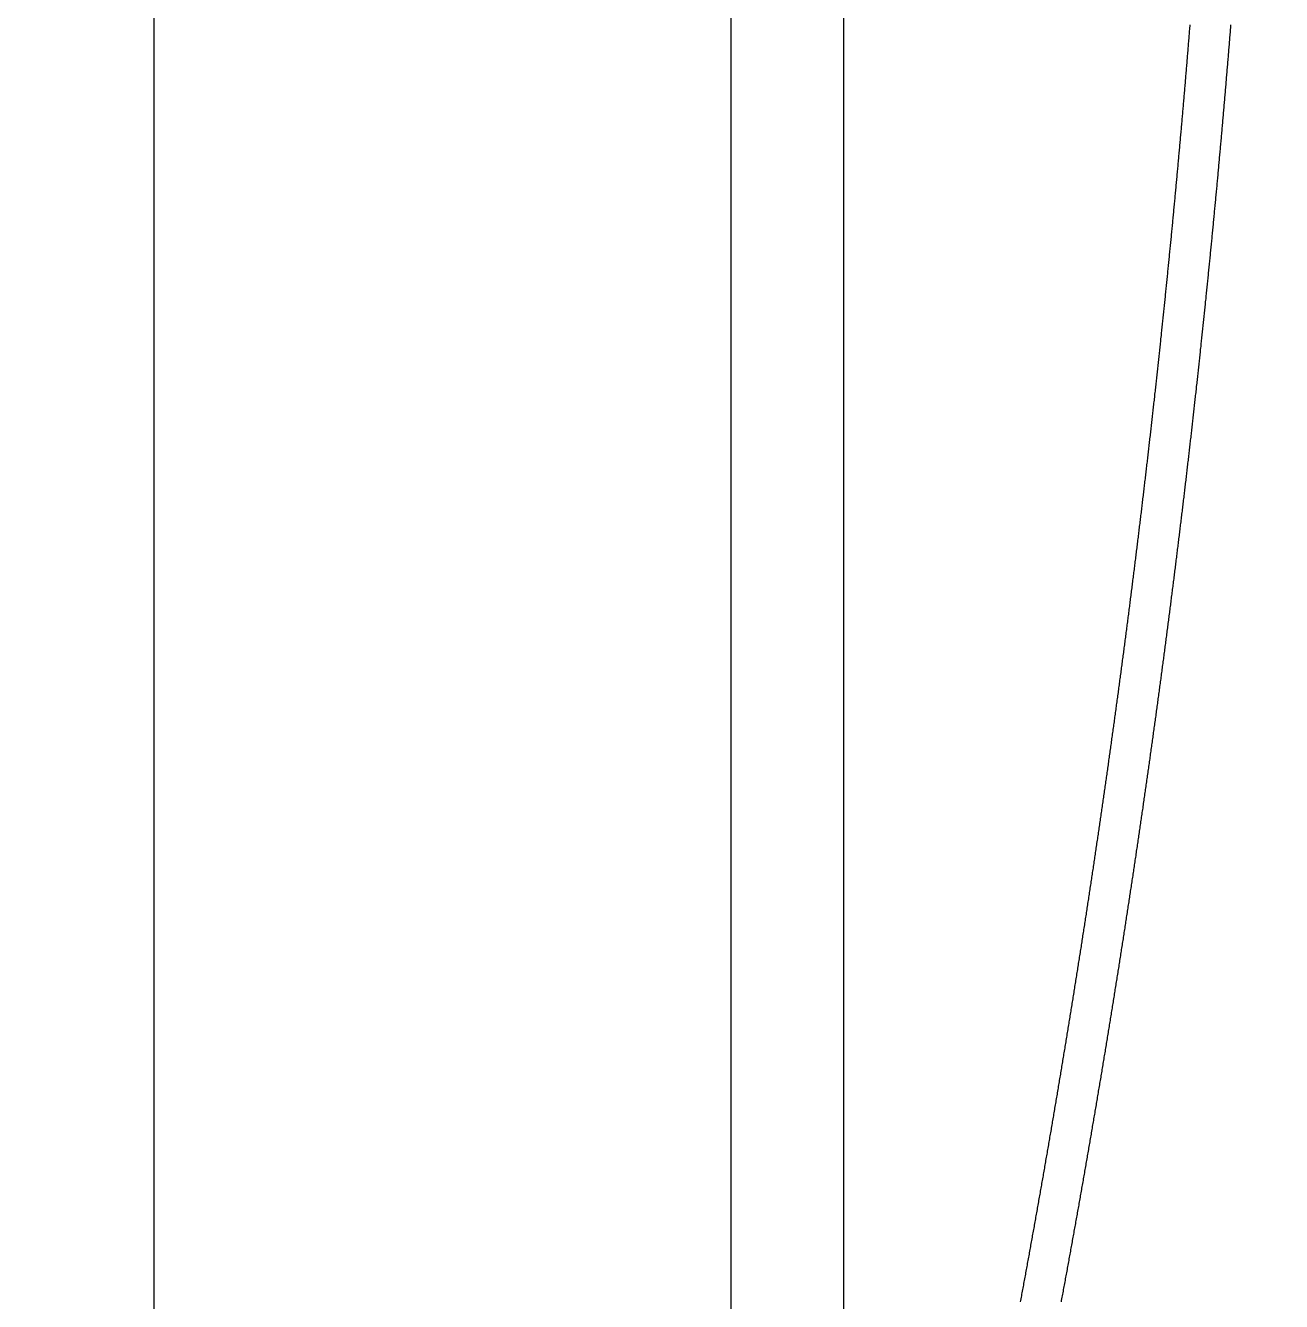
# Model space of a CAD drawing. Extents: x -3500 to 3500, y -1450 to 1450.
# Drawn here: x 717.174 to 720.439, y -219.807 to -216.49 of the extents above; entities that cross this region are included whole.
import ezdxf

# ---------------------------------------------------------------- set-up
doc = ezdxf.new("R2010")
doc.units = 0

msp = doc.modelspace()

# ---------------------------------------------------------------- linework, layer by layer
at = {"layer": 'EOS6MetalLayer'}
msp.add_lwpolyline([(719.3, -235.028), (716.3, -235.028), (716.3, -1.5), (572.186, -1.5), (572.186, -235.028), (569.186, -235.028), (569.186, 1.5), (716.3, 1.5), (716.3, 235.028), (719.3, 235.028)], close=True, dxfattribs=at)
at = {"layer": 'HBSiProtectLayer'}
msp.add_lwpolyline([(719.007, -280), (722.379, -280), (722.379, 280), (719.007, 280)], close=True, dxfattribs=at)
at = {"layer": 'NegLayer'}
msp.add_lwpolyline([(717.507, -225), (723.879, -225), (723.879, 225), (717.507, 225)], close=True, dxfattribs=at)
at = {"layer": 'SiLayer'}
for points in [[(720.2007, -216.488), (720.2004, -216.492), (720.2001, -216.496), (720.1997, -216.5), (720.1994, -216.504), (720.1991, -216.508), (720.1988, -216.512), (720.1984, -216.516), (720.1981, -216.52), (720.1978, -216.524), (720.1975, -216.528), (720.1971, -216.532), (720.1968, -216.536), (720.1965, -216.54), (720.1962, -216.544), (720.1958, -216.548), (720.1955, -216.552), (720.1952, -216.556), (720.1949, -216.56), (720.1945, -216.564), (720.1942, -216.568), (720.1939, -216.572), (720.1935, -216.576), (720.1932, -216.58), (720.1929, -216.584), (720.1926, -216.588), (720.1922, -216.592), (720.1919, -216.596), (720.1916, -216.6), (720.1912, -216.604), (720.1909, -216.608), (720.1906, -216.612), (720.1902, -216.616), (720.1899, -216.62), (720.1895, -216.624), (720.1892, -216.628), (720.1889, -216.632), (720.1885, -216.636), (720.1882, -216.64), (720.1879, -216.644), (720.1875, -216.648), (720.1872, -216.652), (720.1868, -216.656), (720.1865, -216.66), (720.1862, -216.664), (720.1858, -216.668), (720.1855, -216.672), (720.1851, -216.676), (720.1848, -216.68), (720.1844, -216.684), (720.1841, -216.688), (720.1837, -216.692), (720.1834, -216.696), (720.1831, -216.7), (720.1827, -216.704), (720.1824, -216.708), (720.182, -216.712), (720.1817, -216.716), (720.1813, -216.72), (720.181, -216.724), (720.1806, -216.728), (720.1803, -216.732), (720.1799, -216.736), (720.1796, -216.74), (720.1792, -216.744), (720.1789, -216.748), (720.1785, -216.752), (720.1782, -216.756), (720.1778, -216.76), (720.1774, -216.764), (720.1771, -216.768), (720.1767, -216.772), (720.1764, -216.776), (720.176, -216.78), (720.1757, -216.784), (720.1753, -216.788), (720.175, -216.792), (720.1746, -216.796), (720.1742, -216.8), (720.1739, -216.804), (720.1735, -216.808), (720.1732, -216.812), (720.1728, -216.816), (720.1724, -216.82), (720.1721, -216.824), (720.1717, -216.828), (720.1713, -216.832), (720.171, -216.836), (720.1706, -216.84), (720.1703, -216.844), (720.1699, -216.848), (720.1695, -216.852), (720.1692, -216.856), (720.1688, -216.86), (720.1684, -216.864), (720.1681, -216.868), (720.1677, -216.872), (720.1673, -216.876), (720.167, -216.88), (720.1666, -216.884), (720.1662, -216.888), (720.1658, -216.892), (720.1655, -216.896), (720.1651, -216.9), (720.1647, -216.904), (720.1644, -216.908), (720.164, -216.912), (720.1636, -216.916), (720.1632, -216.92), (720.1629, -216.924), (720.1625, -216.928), (720.1621, -216.932), (720.1617, -216.936), (720.1614, -216.94), (720.161, -216.944), (720.1606, -216.948), (720.1602, -216.952), (720.1598, -216.956), (720.1595, -216.96), (720.1591, -216.964), (720.1587, -216.968), (720.1583, -216.972), (720.1579, -216.976), (720.1576, -216.98), (720.1572, -216.984), (720.1568, -216.988), (720.1564, -216.992), (720.156, -216.996), (720.1556, -217), (720.1553, -217.004), (720.1549, -217.008), (720.1545, -217.012), (720.1541, -217.016), (720.1537, -217.02), (720.1533, -217.024), (720.1529, -217.028), (720.1525, -217.032), (720.1522, -217.036), (720.1518, -217.04), (720.1514, -217.044), (720.151, -217.048), (720.1506, -217.052), (720.1502, -217.056), (720.1498, -217.06), (720.1494, -217.064), (720.149, -217.068), (720.1486, -217.072), (720.1482, -217.076), (720.1478, -217.08), (720.1474, -217.084), (720.1471, -217.088), (720.1467, -217.092), (720.1463, -217.096), (720.1459, -217.1), (720.1455, -217.104), (720.1451, -217.108), (720.1447, -217.112), (720.1443, -217.116), (720.1439, -217.12), (720.1435, -217.124), (720.1431, -217.128), (720.1427, -217.132), (720.1423, -217.136), (720.1419, -217.14), (720.1415, -217.144), (720.1411, -217.148), (720.1406, -217.152), (720.1402, -217.156), (720.1398, -217.16), (720.1394, -217.164), (720.139, -217.168), (720.1386, -217.172), (720.1382, -217.176), (720.1378, -217.18), (720.1374, -217.184), (720.137, -217.188), (720.1366, -217.192), (720.1362, -217.196), (720.1358, -217.2), (720.1354, -217.204), (720.1349, -217.208), (720.1345, -217.212), (720.1341, -217.216), (720.1337, -217.22), (720.1333, -217.224), (720.1329, -217.228), (720.1325, -217.232), (720.132, -217.236), (720.1316, -217.24), (720.1312, -217.244), (720.1308, -217.248), (720.1304, -217.252), (720.13, -217.256), (720.1296, -217.26), (720.1291, -217.264), (720.1287, -217.268), (720.1283, -217.272), (720.1279, -217.276), (720.1275, -217.28), (720.127, -217.284), (720.1266, -217.288), (720.1262, -217.292), (720.1258, -217.296), (720.1253, -217.3), (720.1249, -217.304), (720.1245, -217.308), (720.1241, -217.312), (720.1236, -217.316), (720.1232, -217.32), (720.1228, -217.324), (720.1224, -217.328), (720.1219, -217.332), (720.1215, -217.336), (720.1211, -217.34), (720.1207, -217.344), (720.1202, -217.348), (720.1198, -217.352), (720.1194, -217.356), (720.1189, -217.36), (720.1185, -217.364), (720.1181, -217.368), (720.1176, -217.372), (720.1172, -217.376), (720.1168, -217.38), (720.1163, -217.384), (720.1159, -217.388), (720.1155, -217.392), (720.115, -217.396), (720.1146, -217.4), (720.1142, -217.404), (720.1137, -217.408), (720.1133, -217.412), (720.1129, -217.416), (720.1124, -217.42), (720.112, -217.424), (720.1115, -217.428), (720.1111, -217.432), (720.1107, -217.436), (720.1102, -217.44), (720.1098, -217.444), (720.1093, -217.448), (720.1089, -217.452), (720.1085, -217.456), (720.108, -217.46), (720.1076, -217.464), (720.1071, -217.468), (720.1067, -217.472), (720.1062, -217.476), (720.1058, -217.48), (720.1053, -217.484), (720.1049, -217.488), (720.1044, -217.492), (720.104, -217.496), (720.1035, -217.5), (720.1031, -217.504), (720.1027, -217.508), (720.1022, -217.512), (720.1018, -217.516), (720.1013, -217.52), (720.1008, -217.524), (720.1004, -217.528), (720.0999, -217.532), (720.0995, -217.536), (720.099, -217.54), (720.0986, -217.544), (720.0981, -217.548), (720.0977, -217.552), (720.0972, -217.556), (720.0968, -217.56), (720.0963, -217.564), (720.0958, -217.568), (720.0954, -217.572), (720.0949, -217.576), (720.0945, -217.58), (720.094, -217.584), (720.0936, -217.588), (720.0931, -217.592), (720.0926, -217.596), (720.0922, -217.6), (720.0917, -217.604), (720.0912, -217.608), (720.0908, -217.612), (720.0903, -217.616), (720.0899, -217.62), (720.0894, -217.624), (720.0889, -217.628), (720.0885, -217.632), (720.088, -217.636), (720.0875, -217.64), (720.0871, -217.644), (720.0866, -217.648), (720.0861, -217.652), (720.0857, -217.656), (720.0852, -217.66), (720.0847, -217.664), (720.0843, -217.668), (720.0838, -217.672), (720.0833, -217.676), (720.0828, -217.68), (720.0824, -217.684), (720.0819, -217.688), (720.0814, -217.692), (720.081, -217.696), (720.0805, -217.7), (720.08, -217.704), (720.0795, -217.708), (720.0791, -217.712), (720.0786, -217.716), (720.0781, -217.72), (720.0776, -217.724), (720.0771, -217.728), (720.0767, -217.732), (720.0762, -217.736), (720.0757, -217.74), (720.0752, -217.744), (720.0747, -217.748), (720.0743, -217.752), (720.0738, -217.756), (720.0733, -217.76), (720.0728, -217.764), (720.0723, -217.768), (720.0719, -217.772), (720.0714, -217.776), (720.0709, -217.78), (720.0704, -217.784), (720.0699, -217.788), (720.0694, -217.792), (720.0689, -217.796), (720.0685, -217.8), (720.068, -217.804), (720.0675, -217.808), (720.067, -217.812), (720.0665, -217.816), (720.066, -217.82), (720.0655, -217.824), (720.065, -217.828), (720.0645, -217.832), (720.0641, -217.836), (720.0636, -217.84), (720.0631, -217.844), (720.0626, -217.848), (720.0621, -217.852), (720.0616, -217.856), (720.0611, -217.86), (720.0606, -217.864), (720.0601, -217.868), (720.0596, -217.872), (720.0591, -217.876), (720.0586, -217.88), (720.0581, -217.884), (720.0576, -217.888), (720.0571, -217.892), (720.0566, -217.896), (720.0561, -217.9), (720.0556, -217.904), (720.0551, -217.908), (720.0546, -217.912), (720.0541, -217.916), (720.0536, -217.92), (720.0531, -217.924), (720.0526, -217.928), (720.0521, -217.932), (720.0516, -217.936), (720.0511, -217.94), (720.0506, -217.944), (720.0501, -217.948), (720.0496, -217.952), (720.0491, -217.956), (720.0486, -217.96), (720.0481, -217.964), (720.0476, -217.968), (720.047, -217.972), (720.0465, -217.976), (720.046, -217.98), (720.0455, -217.984), (720.045, -217.988), (720.0445, -217.992), (720.044, -217.996), (720.0435, -218), (720.043, -218.004), (720.0424, -218.008), (720.0419, -218.012), (720.0414, -218.016), (720.0409, -218.02), (720.0404, -218.024), (720.0399, -218.028), (720.0394, -218.032), (720.0388, -218.036), (720.0383, -218.04), (720.0378, -218.044), (720.0373, -218.048), (720.0368, -218.052), (720.0362, -218.056), (720.0357, -218.06), (720.0352, -218.064), (720.0347, -218.068), (720.0342, -218.072), (720.0336, -218.076), (720.0331, -218.08), (720.0326, -218.084), (720.0321, -218.088), (720.0316, -218.092), (720.031, -218.096), (720.0305, -218.1), (720.03, -218.104), (720.0294, -218.108), (720.0289, -218.112), (720.0284, -218.116), (720.0279, -218.12), (720.0273, -218.124), (720.0268, -218.128), (720.0263, -218.132), (720.0258, -218.136), (720.0252, -218.14), (720.0247, -218.144), (720.0242, -218.148), (720.0236, -218.152), (720.0231, -218.156), (720.0226, -218.16), (720.022, -218.164), (720.0215, -218.168), (720.021, -218.172), (720.0204, -218.176), (720.0199, -218.18), (720.0194, -218.184), (720.0188, -218.188), (720.0183, -218.192), (720.0177, -218.196), (720.0172, -218.2), (720.0167, -218.204), (720.0161, -218.208), (720.0156, -218.212), (720.0151, -218.216), (720.0145, -218.22), (720.014, -218.224), (720.0134, -218.228), (720.0129, -218.232), (720.0123, -218.236), (720.0118, -218.24), (720.0113, -218.244), (720.0107, -218.248), (720.0102, -218.252), (720.0096, -218.256), (720.0091, -218.26), (720.0085, -218.264), (720.008, -218.268), (720.0074, -218.272), (720.0069, -218.276), (720.0063, -218.28), (720.0058, -218.284), (720.0052, -218.288), (720.0047, -218.292), (720.0042, -218.296), (720.0036, -218.3), (720.003, -218.304), (720.0025, -218.308), (720.0019, -218.312), (720.0014, -218.316), (720.0008, -218.32), (720.0003, -218.324), (719.9997, -218.328), (719.9992, -218.332), (719.9986, -218.336), (719.9981, -218.34), (719.9975, -218.344), (719.997, -218.348), (719.9964, -218.352), (719.9958, -218.356), (719.9953, -218.36), (719.9947, -218.364), (719.9942, -218.368), (719.9936, -218.372), (719.993, -218.376), (719.9925, -218.38), (719.9919, -218.384), (719.9914, -218.388), (719.9908, -218.392), (719.9902, -218.396), (719.9897, -218.4), (719.9891, -218.404), (719.9885, -218.408), (719.988, -218.412), (719.9874, -218.416), (719.9868, -218.42), (719.9863, -218.424), (719.9857, -218.428), (719.9851, -218.432), (719.9846, -218.436), (719.984, -218.44), (719.9834, -218.444), (719.9829, -218.448), (719.9823, -218.452), (719.9817, -218.456), (719.9812, -218.46), (719.9806, -218.464), (719.98, -218.468), (719.9794, -218.472), (719.9789, -218.476), (719.9783, -218.48), (719.9777, -218.484), (719.9771, -218.488), (719.9766, -218.492), (719.976, -218.496), (719.9754, -218.5), (719.9748, -218.504), (719.9743, -218.508), (719.9737, -218.512), (719.9731, -218.516), (719.9725, -218.52), (719.972, -218.524), (719.9714, -218.528), (719.9708, -218.532), (719.9702, -218.536), (719.9696, -218.54), (719.9691, -218.544), (719.9685, -218.548), (719.9679, -218.552), (719.9673, -218.556), (719.9667, -218.56), (719.9661, -218.564), (719.9656, -218.568), (719.965, -218.572), (719.9644, -218.576), (719.9638, -218.58), (719.9632, -218.584), (719.9626, -218.588), (719.962, -218.592), (719.9614, -218.596), (719.9609, -218.6), (719.9603, -218.604), (719.9597, -218.608), (719.9591, -218.612), (719.9585, -218.616), (719.9579, -218.62), (719.9573, -218.624), (719.9567, -218.628), (719.9561, -218.632), (719.9555, -218.636), (719.9549, -218.64), (719.9543, -218.644), (719.9538, -218.648), (719.9532, -218.652), (719.9526, -218.656), (719.952, -218.66), (719.9514, -218.664), (719.9508, -218.668), (719.9502, -218.672), (719.9496, -218.676), (719.949, -218.68), (719.9484, -218.684), (719.9478, -218.688), (719.9472, -218.692), (719.9466, -218.696), (719.946, -218.7), (719.9454, -218.704), (719.9448, -218.708), (719.9442, -218.712), (719.9436, -218.716), (719.943, -218.72), (719.9424, -218.724), (719.9417, -218.728), (719.9411, -218.732), (719.9405, -218.736), (719.9399, -218.74), (719.9393, -218.744), (719.9387, -218.748), (719.9381, -218.752), (719.9375, -218.756), (719.9369, -218.76), (719.9363, -218.764), (719.9357, -218.768), (719.9351, -218.772), (719.9344, -218.776), (719.9338, -218.78), (719.9332, -218.784), (719.9326, -218.788), (719.932, -218.792), (719.9314, -218.796), (719.9308, -218.8), (719.9302, -218.804), (719.9295, -218.808), (719.9289, -218.812), (719.9283, -218.816), (719.9277, -218.82), (719.9271, -218.824), (719.9265, -218.828), (719.9258, -218.832), (719.9252, -218.836), (719.9246, -218.84), (719.924, -218.844), (719.9234, -218.848), (719.9227, -218.852), (719.9221, -218.856), (719.9215, -218.86), (719.9209, -218.864), (719.9203, -218.868), (719.9196, -218.872), (719.919, -218.876), (719.9184, -218.88), (719.9178, -218.884), (719.9171, -218.888), (719.9165, -218.892), (719.9159, -218.896), (719.9152, -218.9), (719.9146, -218.904), (719.914, -218.908), (719.9134, -218.912), (719.9127, -218.916), (719.9121, -218.92), (719.9115, -218.924), (719.9108, -218.928), (719.9102, -218.932), (719.9096, -218.936), (719.909, -218.94), (719.9083, -218.944), (719.9077, -218.948), (719.9071, -218.952), (719.9064, -218.956), (719.9058, -218.96), (719.9051, -218.964), (719.9045, -218.968), (719.9039, -218.972), (719.9032, -218.976), (719.9026, -218.98), (719.902, -218.984), (719.9013, -218.988), (719.9007, -218.992), (719.9, -218.996), (719.8994, -219), (719.8988, -219.004), (719.8981, -219.008), (719.8975, -219.012), (719.8968, -219.016), (719.8962, -219.02), (719.8956, -219.024), (719.8949, -219.028), (719.8943, -219.032), (719.8936, -219.036), (719.893, -219.04), (719.8923, -219.044), (719.8917, -219.048), (719.891, -219.052), (719.8904, -219.056), (719.8898, -219.06), (719.8891, -219.064), (719.8885, -219.068), (719.8878, -219.072), (719.8872, -219.076), (719.8865, -219.08), (719.8859, -219.084), (719.8852, -219.088), (719.8846, -219.092), (719.8839, -219.096), (719.8833, -219.1), (719.8826, -219.104), (719.8819, -219.108), (719.8813, -219.112), (719.8806, -219.116), (719.88, -219.12), (719.8793, -219.124), (719.8787, -219.128), (719.878, -219.132), (719.8774, -219.136), (719.8767, -219.14), (719.876, -219.144), (719.8754, -219.148), (719.8747, -219.152), (719.8741, -219.156), (719.8734, -219.16), (719.8727, -219.164), (719.8721, -219.168), (719.8714, -219.172), (719.8708, -219.176), (719.8701, -219.18), (719.8694, -219.184), (719.8688, -219.188), (719.8681, -219.192), (719.8674, -219.196), (719.8668, -219.2), (719.8661, -219.204), (719.8654, -219.208), (719.8648, -219.212), (719.8641, -219.216), (719.8634, -219.22), (719.8628, -219.224), (719.8621, -219.228), (719.8614, -219.232), (719.8608, -219.236), (719.8601, -219.24), (719.8594, -219.244), (719.8588, -219.248), (719.8581, -219.252), (719.8574, -219.256), (719.8567, -219.26), (719.8561, -219.264), (719.8554, -219.268), (719.8547, -219.272), (719.854, -219.276), (719.8534, -219.28), (719.8527, -219.284), (719.852, -219.288), (719.8513, -219.292), (719.8507, -219.296), (719.85, -219.3), (719.8493, -219.304), (719.8486, -219.308), (719.848, -219.312), (719.8473, -219.316), (719.8466, -219.32), (719.8459, -219.324), (719.8452, -219.328), (719.8445, -219.332), (719.8439, -219.336), (719.8432, -219.34), (719.8425, -219.344), (719.8418, -219.348), (719.8411, -219.352), (719.8404, -219.356), (719.8398, -219.36), (719.8391, -219.364), (719.8384, -219.368), (719.8377, -219.372), (719.837, -219.376), (719.8363, -219.38), (719.8356, -219.384), (719.8349, -219.388), (719.8343, -219.392), (719.8336, -219.396), (719.8329, -219.4), (719.8322, -219.404), (719.8315, -219.408), (719.8308, -219.412), (719.8301, -219.416), (719.8294, -219.42), (719.8287, -219.424), (719.828, -219.428), (719.8273, -219.432), (719.8266, -219.436), (719.8259, -219.44), (719.8252, -219.444), (719.8246, -219.448), (719.8239, -219.452), (719.8232, -219.456), (719.8225, -219.46), (719.8218, -219.464), (719.8211, -219.468), (719.8204, -219.472), (719.8197, -219.476), (719.819, -219.48), (719.8183, -219.484), (719.8176, -219.488), (719.8169, -219.492), (719.8162, -219.496), (719.8154, -219.5), (719.8147, -219.504), (719.814, -219.508), (719.8133, -219.512), (719.8126, -219.516), (719.8119, -219.52), (719.8112, -219.524), (719.8105, -219.528), (719.8098, -219.532), (719.8091, -219.536), (719.8084, -219.54), (719.8077, -219.544), (719.807, -219.548), (719.8063, -219.552), (719.8056, -219.556), (719.8048, -219.56), (719.8041, -219.564), (719.8034, -219.568), (719.8027, -219.572), (719.802, -219.576), (719.8013, -219.58), (719.8006, -219.584), (719.7999, -219.588), (719.7991, -219.592), (719.7984, -219.596), (719.7977, -219.6), (719.797, -219.604), (719.7963, -219.608), (719.7956, -219.612), (719.7948, -219.616), (719.7941, -219.62), (719.7934, -219.624), (719.7927, -219.628), (719.792, -219.632), (719.7912, -219.636), (719.7905, -219.64), (719.7898, -219.644), (719.7891, -219.648), (719.7884, -219.652), (719.7876, -219.656), (719.7869, -219.66), (719.7862, -219.664), (719.7855, -219.668), (719.7847, -219.672), (719.784, -219.676), (719.7833, -219.68), (719.7826, -219.684), (719.7818, -219.688), (719.7811, -219.692), (719.7804, -219.696), (719.7796, -219.7), (719.7789, -219.704), (719.7782, -219.708), (719.7775, -219.712), (719.7767, -219.716), (719.776, -219.72), (719.7753, -219.724), (719.7745, -219.728), (719.7738, -219.732), (719.7731, -219.736), (719.7723, -219.74), (719.7716, -219.744), (719.7709, -219.748), (719.7701, -219.752), (719.7694, -219.756), (719.7687, -219.76), (719.7679, -219.764), (719.7672, -219.768), (719.7664, -219.772), (719.7657, -219.776), (719.765, -219.78), (719.7642, -219.784), (719.7635, -219.788), (719.7627, -219.792), (719.762, -219.796), (719.7613, -219.8), (719.7605, -219.804), (719.7598, -219.808)], [(719.8668, -219.808), (719.8675, -219.804), (719.8683, -219.8), (719.869, -219.796), (719.8697, -219.792), (719.8705, -219.788), (719.8712, -219.784), (719.872, -219.78), (719.8727, -219.776), (719.8734, -219.772), (719.8742, -219.768), (719.8749, -219.764), (719.8757, -219.76), (719.8764, -219.756), (719.8771, -219.752), (719.8779, -219.748), (719.8786, -219.744), (719.8793, -219.74), (719.8801, -219.736), (719.8808, -219.732), (719.8815, -219.728), (719.8823, -219.724), (719.883, -219.72), (719.8837, -219.716), (719.8845, -219.712), (719.8852, -219.708), (719.8859, -219.704), (719.8866, -219.7), (719.8874, -219.696), (719.8881, -219.692), (719.8888, -219.688), (719.8896, -219.684), (719.8903, -219.68), (719.891, -219.676), (719.8917, -219.672), (719.8925, -219.668), (719.8932, -219.664), (719.8939, -219.66), (719.8946, -219.656), (719.8954, -219.652), (719.8961, -219.648), (719.8968, -219.644), (719.8975, -219.64), (719.8982, -219.636), (719.899, -219.632), (719.8997, -219.628), (719.9004, -219.624), (719.9011, -219.62), (719.9018, -219.616), (719.9026, -219.612), (719.9033, -219.608), (719.904, -219.604), (719.9047, -219.6), (719.9054, -219.596), (719.9061, -219.592), (719.9069, -219.588), (719.9076, -219.584), (719.9083, -219.58), (719.909, -219.576), (719.9097, -219.572), (719.9104, -219.568), (719.9111, -219.564), (719.9118, -219.56), (719.9126, -219.556), (719.9133, -219.552), (719.914, -219.548), (719.9147, -219.544), (719.9154, -219.54), (719.9161, -219.536), (719.9168, -219.532), (719.9175, -219.528), (719.9182, -219.524), (719.9189, -219.52), (719.9196, -219.516), (719.9203, -219.512), (719.921, -219.508), (719.9217, -219.504), (719.9224, -219.5), (719.9232, -219.496), (719.9239, -219.492), (719.9246, -219.488), (719.9253, -219.484), (719.926, -219.48), (719.9267, -219.476), (719.9274, -219.472), (719.9281, -219.468), (719.9288, -219.464), (719.9295, -219.46), (719.9302, -219.456), (719.9309, -219.452), (719.9316, -219.448), (719.9322, -219.444), (719.9329, -219.44), (719.9336, -219.436), (719.9343, -219.432), (719.935, -219.428), (719.9357, -219.424), (719.9364, -219.42), (719.9371, -219.416), (719.9378, -219.412), (719.9385, -219.408), (719.9392, -219.404), (719.9399, -219.4), (719.9406, -219.396), (719.9413, -219.392), (719.9419, -219.388), (719.9426, -219.384), (719.9433, -219.38), (719.944, -219.376), (719.9447, -219.372), (719.9454, -219.368), (719.9461, -219.364), (719.9468, -219.36), (719.9474, -219.356), (719.9481, -219.352), (719.9488, -219.348), (719.9495, -219.344), (719.9502, -219.34), (719.9509, -219.336), (719.9515, -219.332), (719.9522, -219.328), (719.9529, -219.324), (719.9536, -219.32), (719.9543, -219.316), (719.955, -219.312), (719.9556, -219.308), (719.9563, -219.304), (719.957, -219.3), (719.9577, -219.296), (719.9583, -219.292), (719.959, -219.288), (719.9597, -219.284), (719.9604, -219.28), (719.961, -219.276), (719.9617, -219.272), (719.9624, -219.268), (719.9631, -219.264), (719.9637, -219.26), (719.9644, -219.256), (719.9651, -219.252), (719.9658, -219.248), (719.9664, -219.244), (719.9671, -219.24), (719.9678, -219.236), (719.9684, -219.232), (719.9691, -219.228), (719.9698, -219.224), (719.9704, -219.22), (719.9711, -219.216), (719.9718, -219.212), (719.9724, -219.208), (719.9731, -219.204), (719.9738, -219.2), (719.9744, -219.196), (719.9751, -219.192), (719.9758, -219.188), (719.9764, -219.184), (719.9771, -219.18), (719.9778, -219.176), (719.9784, -219.172), (719.9791, -219.168), (719.9797, -219.164), (719.9804, -219.16), (719.9811, -219.156), (719.9817, -219.152), (719.9824, -219.148), (719.983, -219.144), (719.9837, -219.14), (719.9844, -219.136), (719.985, -219.132), (719.9857, -219.128), (719.9863, -219.124), (719.987, -219.12), (719.9876, -219.116), (719.9883, -219.112), (719.9889, -219.108), (719.9896, -219.104), (719.9903, -219.1), (719.9909, -219.096), (719.9916, -219.092), (719.9922, -219.088), (719.9929, -219.084), (719.9935, -219.08), (719.9942, -219.076), (719.9948, -219.072), (719.9955, -219.068), (719.9961, -219.064), (719.9968, -219.06), (719.9974, -219.056), (719.998, -219.052), (719.9987, -219.048), (719.9993, -219.044), (720, -219.04), (720.0006, -219.036), (720.0013, -219.032), (720.0019, -219.028), (720.0026, -219.024), (720.0032, -219.02), (720.0038, -219.016), (720.0045, -219.012), (720.0051, -219.008), (720.0058, -219.004), (720.0064, -219), (720.007, -218.996), (720.0077, -218.992), (720.0083, -218.988), (720.009, -218.984), (720.0096, -218.98), (720.0102, -218.976), (720.0109, -218.972), (720.0115, -218.968), (720.0121, -218.964), (720.0128, -218.96), (720.0134, -218.956), (720.0141, -218.952), (720.0147, -218.948), (720.0153, -218.944), (720.016, -218.94), (720.0166, -218.936), (720.0172, -218.932), (720.0178, -218.928), (720.0185, -218.924), (720.0191, -218.92), (720.0197, -218.916), (720.0204, -218.912), (720.021, -218.908), (720.0216, -218.904), (720.0222, -218.9), (720.0229, -218.896), (720.0235, -218.892), (720.0241, -218.888), (720.0248, -218.884), (720.0254, -218.88), (720.026, -218.876), (720.0266, -218.872), (720.0273, -218.868), (720.0279, -218.864), (720.0285, -218.86), (720.0291, -218.856), (720.0297, -218.852), (720.0304, -218.848), (720.031, -218.844), (720.0316, -218.84), (720.0322, -218.836), (720.0328, -218.832), (720.0335, -218.828), (720.0341, -218.824), (720.0347, -218.82), (720.0353, -218.816), (720.0359, -218.812), (720.0365, -218.808), (720.0372, -218.804), (720.0378, -218.8), (720.0384, -218.796), (720.039, -218.792), (720.0396, -218.788), (720.0402, -218.784), (720.0408, -218.78), (720.0414, -218.776), (720.0421, -218.772), (720.0427, -218.768), (720.0433, -218.764), (720.0439, -218.76), (720.0445, -218.756), (720.0451, -218.752), (720.0457, -218.748), (720.0463, -218.744), (720.0469, -218.74), (720.0475, -218.736), (720.0481, -218.732), (720.0487, -218.728), (720.0494, -218.724), (720.05, -218.72), (720.0506, -218.716), (720.0512, -218.712), (720.0518, -218.708), (720.0524, -218.704), (720.053, -218.7), (720.0536, -218.696), (720.0542, -218.692), (720.0548, -218.688), (720.0554, -218.684), (720.056, -218.68), (720.0566, -218.676), (720.0572, -218.672), (720.0578, -218.668), (720.0584, -218.664), (720.059, -218.66), (720.0596, -218.656), (720.0602, -218.652), (720.0608, -218.648), (720.0613, -218.644), (720.0619, -218.64), (720.0625, -218.636), (720.0631, -218.632), (720.0637, -218.628), (720.0643, -218.624), (720.0649, -218.62), (720.0655, -218.616), (720.0661, -218.612), (720.0667, -218.608), (720.0673, -218.604), (720.0679, -218.6), (720.0684, -218.596), (720.069, -218.592), (720.0696, -218.588), (720.0702, -218.584), (720.0708, -218.58), (720.0714, -218.576), (720.072, -218.572), (720.0726, -218.568), (720.0731, -218.564), (720.0737, -218.56), (720.0743, -218.556), (720.0749, -218.552), (720.0755, -218.548), (720.0761, -218.544), (720.0766, -218.54), (720.0772, -218.536), (720.0778, -218.532), (720.0784, -218.528), (720.079, -218.524), (720.0795, -218.52), (720.0801, -218.516), (720.0807, -218.512), (720.0813, -218.508), (720.0818, -218.504), (720.0824, -218.5), (720.083, -218.496), (720.0836, -218.492), (720.0841, -218.488), (720.0847, -218.484), (720.0853, -218.48), (720.0859, -218.476), (720.0864, -218.472), (720.087, -218.468), (720.0876, -218.464), (720.0882, -218.46), (720.0887, -218.456), (720.0893, -218.452), (720.0899, -218.448), (720.0904, -218.444), (720.091, -218.44), (720.0916, -218.436), (720.0921, -218.432), (720.0927, -218.428), (720.0933, -218.424), (720.0938, -218.42), (720.0944, -218.416), (720.095, -218.412), (720.0955, -218.408), (720.0961, -218.404), (720.0967, -218.4), (720.0972, -218.396), (720.0978, -218.392), (720.0984, -218.388), (720.0989, -218.384), (720.0995, -218.38), (720.1, -218.376), (720.1006, -218.372), (720.1012, -218.368), (720.1017, -218.364), (720.1023, -218.36), (720.1028, -218.356), (720.1034, -218.352), (720.104, -218.348), (720.1045, -218.344), (720.1051, -218.34), (720.1056, -218.336), (720.1062, -218.332), (720.1067, -218.328), (720.1073, -218.324), (720.1078, -218.32), (720.1084, -218.316), (720.1089, -218.312), (720.1095, -218.308), (720.11, -218.304), (720.1106, -218.3), (720.1112, -218.296), (720.1117, -218.292), (720.1122, -218.288), (720.1128, -218.284), (720.1133, -218.28), (720.1139, -218.276), (720.1144, -218.272), (720.115, -218.268), (720.1155, -218.264), (720.1161, -218.26), (720.1166, -218.256), (720.1172, -218.252), (720.1177, -218.248), (720.1183, -218.244), (720.1188, -218.24), (720.1193, -218.236), (720.1199, -218.232), (720.1204, -218.228), (720.121, -218.224), (720.1215, -218.22), (720.1221, -218.216), (720.1226, -218.212), (720.1231, -218.208), (720.1237, -218.204), (720.1242, -218.2), (720.1247, -218.196), (720.1253, -218.192), (720.1258, -218.188), (720.1264, -218.184), (720.1269, -218.18), (720.1274, -218.176), (720.128, -218.172), (720.1285, -218.168), (720.129, -218.164), (720.1296, -218.16), (720.1301, -218.156), (720.1306, -218.152), (720.1312, -218.148), (720.1317, -218.144), (720.1322, -218.14), (720.1328, -218.136), (720.1333, -218.132), (720.1338, -218.128), (720.1343, -218.124), (720.1349, -218.12), (720.1354, -218.116), (720.1359, -218.112), (720.1364, -218.108), (720.137, -218.104), (720.1375, -218.1), (720.138, -218.096), (720.1386, -218.092), (720.1391, -218.088), (720.1396, -218.084), (720.1401, -218.08), (720.1406, -218.076), (720.1412, -218.072), (720.1417, -218.068), (720.1422, -218.064), (720.1427, -218.06), (720.1432, -218.056), (720.1438, -218.052), (720.1443, -218.048), (720.1448, -218.044), (720.1453, -218.04), (720.1458, -218.036), (720.1464, -218.032), (720.1469, -218.028), (720.1474, -218.024), (720.1479, -218.02), (720.1484, -218.016), (720.1489, -218.012), (720.1494, -218.008), (720.15, -218.004), (720.1505, -218), (720.151, -217.996), (720.1515, -217.992), (720.152, -217.988), (720.1525, -217.984), (720.153, -217.98), (720.1535, -217.976), (720.154, -217.972), (720.1546, -217.968), (720.1551, -217.964), (720.1556, -217.96), (720.1561, -217.956), (720.1566, -217.952), (720.1571, -217.948), (720.1576, -217.944), (720.1581, -217.94), (720.1586, -217.936), (720.1591, -217.932), (720.1596, -217.928), (720.1601, -217.924), (720.1606, -217.92), (720.1611, -217.916), (720.1616, -217.912), (720.1621, -217.908), (720.1626, -217.904), (720.1631, -217.9), (720.1636, -217.896), (720.1641, -217.892), (720.1646, -217.888), (720.1651, -217.884), (720.1656, -217.88), (720.1661, -217.876), (720.1666, -217.872), (720.1671, -217.868), (720.1676, -217.864), (720.1681, -217.86), (720.1686, -217.856), (720.1691, -217.852), (720.1696, -217.848), (720.1701, -217.844), (720.1706, -217.84), (720.1711, -217.836), (720.1715, -217.832), (720.172, -217.828), (720.1725, -217.824), (720.173, -217.82), (720.1735, -217.816), (720.174, -217.812), (720.1745, -217.808), (720.175, -217.804), (720.1755, -217.8), (720.1759, -217.796), (720.1764, -217.792), (720.1769, -217.788), (720.1774, -217.784), (720.1779, -217.78), (720.1784, -217.776), (720.1789, -217.772), (720.1793, -217.768), (720.1798, -217.764), (720.1803, -217.76), (720.1808, -217.756), (720.1813, -217.752), (720.1817, -217.748), (720.1822, -217.744), (720.1827, -217.74), (720.1832, -217.736), (720.1837, -217.732), (720.1841, -217.728), (720.1846, -217.724), (720.1851, -217.72), (720.1856, -217.716), (720.1861, -217.712), (720.1865, -217.708), (720.187, -217.704), (720.1875, -217.7), (720.188, -217.696), (720.1884, -217.692), (720.1889, -217.688), (720.1894, -217.684), (720.1898, -217.68), (720.1903, -217.676), (720.1908, -217.672), (720.1913, -217.668), (720.1917, -217.664), (720.1922, -217.66), (720.1927, -217.656), (720.1931, -217.652), (720.1936, -217.648), (720.1941, -217.644), (720.1945, -217.64), (720.195, -217.636), (720.1955, -217.632), (720.1959, -217.628), (720.1964, -217.624), (720.1969, -217.62), (720.1973, -217.616), (720.1978, -217.612), (720.1982, -217.608), (720.1987, -217.604), (720.1992, -217.6), (720.1996, -217.596), (720.2001, -217.592), (720.2006, -217.588), (720.201, -217.584), (720.2015, -217.58), (720.2019, -217.576), (720.2024, -217.572), (720.2028, -217.568), (720.2033, -217.564), (720.2038, -217.56), (720.2042, -217.556), (720.2047, -217.552), (720.2051, -217.548), (720.2056, -217.544), (720.206, -217.54), (720.2065, -217.536), (720.2069, -217.532), (720.2074, -217.528), (720.2078, -217.524), (720.2083, -217.52), (720.2088, -217.516), (720.2092, -217.512), (720.2097, -217.508), (720.2101, -217.504), (720.2105, -217.5), (720.211, -217.496), (720.2114, -217.492), (720.2119, -217.488), (720.2123, -217.484), (720.2128, -217.48), (720.2132, -217.476), (720.2137, -217.472), (720.2141, -217.468), (720.2146, -217.464), (720.215, -217.46), (720.2155, -217.456), (720.2159, -217.452), (720.2163, -217.448), (720.2168, -217.444), (720.2172, -217.44), (720.2177, -217.436), (720.2181, -217.432), (720.2185, -217.428), (720.219, -217.424), (720.2194, -217.42), (720.2199, -217.416), (720.2203, -217.412), (720.2207, -217.408), (720.2212, -217.404), (720.2216, -217.4), (720.222, -217.396), (720.2225, -217.392), (720.2229, -217.388), (720.2233, -217.384), (720.2238, -217.38), (720.2242, -217.376), (720.2246, -217.372), (720.2251, -217.368), (720.2255, -217.364), (720.2259, -217.36), (720.2264, -217.356), (720.2268, -217.352), (720.2272, -217.348), (720.2277, -217.344), (720.2281, -217.34), (720.2285, -217.336), (720.2289, -217.332), (720.2294, -217.328), (720.2298, -217.324), (720.2302, -217.32), (720.2306, -217.316), (720.2311, -217.312), (720.2315, -217.308), (720.2319, -217.304), (720.2323, -217.3), (720.2328, -217.296), (720.2332, -217.292), (720.2336, -217.288), (720.234, -217.284), (720.2345, -217.28), (720.2349, -217.276), (720.2353, -217.272), (720.2357, -217.268), (720.2361, -217.264), (720.2366, -217.26), (720.237, -217.256), (720.2374, -217.252), (720.2378, -217.248), (720.2382, -217.244), (720.2386, -217.24), (720.239, -217.236), (720.2395, -217.232), (720.2399, -217.228), (720.2403, -217.224), (720.2407, -217.22), (720.2411, -217.216), (720.2415, -217.212), (720.2419, -217.208), (720.2424, -217.204), (720.2428, -217.2), (720.2432, -217.196), (720.2436, -217.192), (720.244, -217.188), (720.2444, -217.184), (720.2448, -217.18), (720.2452, -217.176), (720.2456, -217.172), (720.246, -217.168), (720.2464, -217.164), (720.2468, -217.16), (720.2472, -217.156), (720.2476, -217.152), (720.2481, -217.148), (720.2485, -217.144), (720.2489, -217.14), (720.2493, -217.136), (720.2497, -217.132), (720.2501, -217.128), (720.2505, -217.124), (720.2509, -217.12), (720.2513, -217.116), (720.2517, -217.112), (720.2521, -217.108), (720.2525, -217.104), (720.2529, -217.1), (720.2533, -217.096), (720.2537, -217.092), (720.2541, -217.088), (720.2544, -217.084), (720.2548, -217.08), (720.2552, -217.076), (720.2556, -217.072), (720.256, -217.068), (720.2564, -217.064), (720.2568, -217.06), (720.2572, -217.056), (720.2576, -217.052), (720.258, -217.048), (720.2584, -217.044), (720.2588, -217.04), (720.2592, -217.036), (720.2595, -217.032), (720.2599, -217.028), (720.2603, -217.024), (720.2607, -217.02), (720.2611, -217.016), (720.2615, -217.012), (720.2619, -217.008), (720.2623, -217.004), (720.2626, -217), (720.263, -216.996), (720.2634, -216.992), (720.2638, -216.988), (720.2642, -216.984), (720.2646, -216.98), (720.2649, -216.976), (720.2653, -216.972), (720.2657, -216.968), (720.2661, -216.964), (720.2665, -216.96), (720.2668, -216.956), (720.2672, -216.952), (720.2676, -216.948), (720.268, -216.944), (720.2684, -216.94), (720.2687, -216.936), (720.2691, -216.932), (720.2695, -216.928), (720.2699, -216.924), (720.2702, -216.92), (720.2706, -216.916), (720.271, -216.912), (720.2714, -216.908), (720.2717, -216.904), (720.2721, -216.9), (720.2725, -216.896), (720.2728, -216.892), (720.2732, -216.888), (720.2736, -216.884), (720.274, -216.88), (720.2743, -216.876), (720.2747, -216.872), (720.2751, -216.868), (720.2754, -216.864), (720.2758, -216.86), (720.2762, -216.856), (720.2765, -216.852), (720.2769, -216.848), (720.2773, -216.844), (720.2776, -216.84), (720.278, -216.836), (720.2783, -216.832), (720.2787, -216.828), (720.2791, -216.824), (720.2794, -216.82), (720.2798, -216.816), (720.2802, -216.812), (720.2805, -216.808), (720.2809, -216.804), (720.2812, -216.8), (720.2816, -216.796), (720.282, -216.792), (720.2823, -216.788), (720.2827, -216.784), (720.283, -216.78), (720.2834, -216.776), (720.2837, -216.772), (720.2841, -216.768), (720.2844, -216.764), (720.2848, -216.76), (720.2852, -216.756), (720.2855, -216.752), (720.2859, -216.748), (720.2862, -216.744), (720.2866, -216.74), (720.2869, -216.736), (720.2873, -216.732), (720.2876, -216.728), (720.288, -216.724), (720.2883, -216.72), (720.2887, -216.716), (720.289, -216.712), (720.2894, -216.708), (720.2897, -216.704), (720.2901, -216.7), (720.2904, -216.696), (720.2907, -216.692), (720.2911, -216.688), (720.2914, -216.684), (720.2918, -216.68), (720.2921, -216.676), (720.2925, -216.672), (720.2928, -216.668), (720.2932, -216.664), (720.2935, -216.66), (720.2938, -216.656), (720.2942, -216.652), (720.2945, -216.648), (720.2949, -216.644), (720.2952, -216.64), (720.2955, -216.636), (720.2959, -216.632), (720.2962, -216.628), (720.2965, -216.624), (720.2969, -216.62), (720.2972, -216.616), (720.2976, -216.612), (720.2979, -216.608), (720.2982, -216.604), (720.2986, -216.6), (720.2989, -216.596), (720.2992, -216.592), (720.2996, -216.588), (720.2999, -216.584), (720.3002, -216.58), (720.3005, -216.576), (720.3009, -216.572), (720.3012, -216.568), (720.3015, -216.564), (720.3019, -216.56), (720.3022, -216.556), (720.3025, -216.552), (720.3028, -216.548), (720.3032, -216.544), (720.3035, -216.54), (720.3038, -216.536), (720.3041, -216.532), (720.3045, -216.528), (720.3048, -216.524), (720.3051, -216.52), (720.3054, -216.516), (720.3058, -216.512), (720.3061, -216.508), (720.3064, -216.504), (720.3067, -216.5), (720.3071, -216.496), (720.3074, -216.492), (720.3077, -216.488)]]:
    msp.add_lwpolyline(points, dxfattribs=at)

doc.saveas('drawing.dxf')
